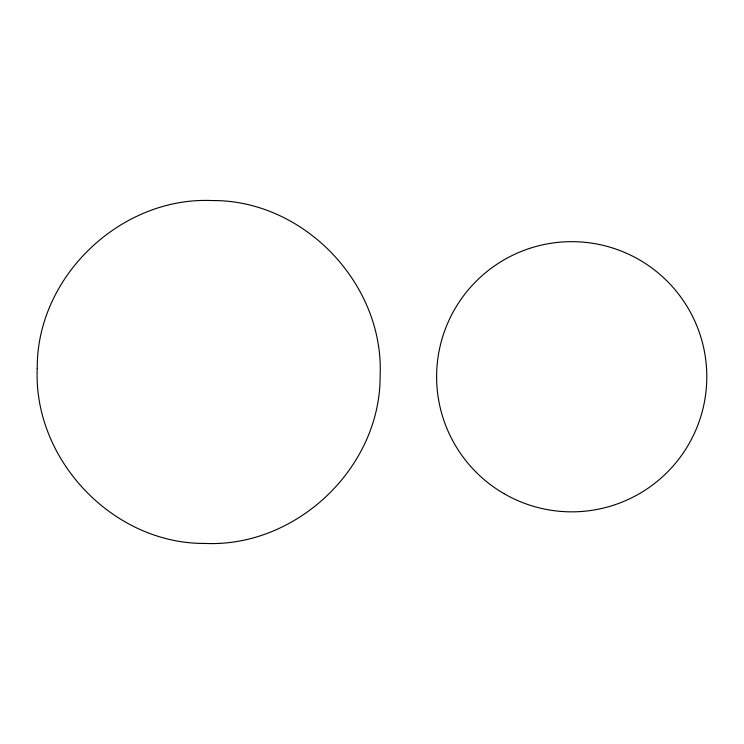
<?xml version="1.0" encoding="UTF-8"?>
<svg xmlns="http://www.w3.org/2000/svg" width="744" height="744" viewBox="0 0 744 744"><rect width="100%" height="100%" fill="white"/><g stroke="black" fill="none" stroke-linecap="round" stroke-linejoin="round"><path stroke-width="1.12" d="M37.237 368.531C33.201 459.932 113.274 544.189 205.205 543.446C296.614 547.472 380.863 467.409 380.119 375.469C384.146 284.069 304.082 199.811 212.142 200.555C120.742 196.528 36.493 276.591 37.237 368.531M504.06 493.681A135.083 135.083 0 0 0 706.8 376.882A135.083 135.083 0 0 0 504.274 259.702A135.083 135.083 0 0 0 504.06 493.681"/></g></svg>
